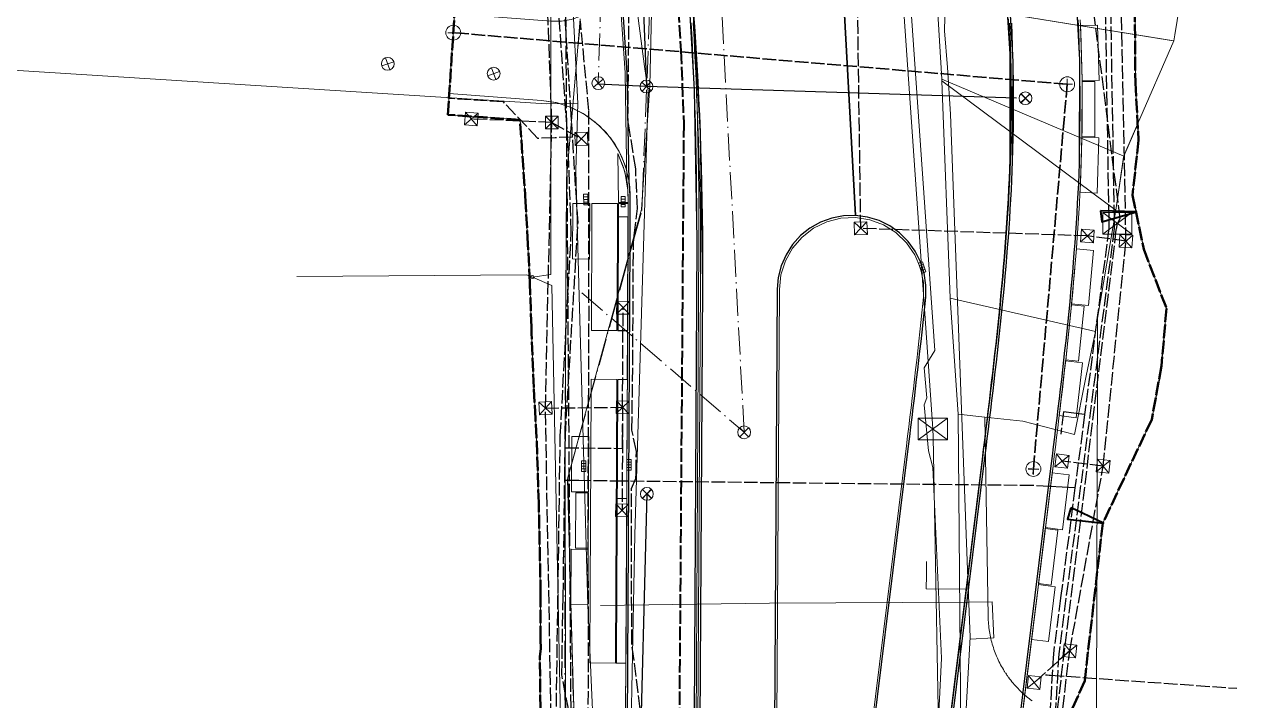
# Model space of a CAD drawing. Header units: metres. Extents: x 105014 to 106600, y 111320 to 118425.
# Drawn here: x 106062.2 to 106176.1, y 116375 to 116438.5 of the extents above; entities that cross this region are included whole.
import ezdxf

# ---------------------------------------------------------------- set-up
doc = ezdxf.new("R2010")
doc.units = ezdxf.units.M
doc.linetypes.add('DASHDOT', pattern=[3.556, 2.54, -0.508, 0, -0.508])
doc.linetypes.add('DASHED', pattern=[1.524, 1.27, -0.254])
for name, color, linetype, lineweight in [('00-BASE-LIMITE', 7, 'DASHED', 50), ('00-BASE-UE', 42, 'DASHED', 25), ('10-PAV-BOCACALLE', 9, 'CONTINUOUS', 13), ('10-PAV-CALZADA-BRT', 12, 'CONTINUOUS', 30), ('10-PAV-CALZADA-MIXTA', 8, 'CONTINUOUS', 30), ('10-PAV-CICLORUTA', 76, 'CONTINUOUS', 18), ('10-PAV-SARDINEL', 252, 'CONTINUOUS', 13), ('20-EP-ZONA-DURA', 253, 'CONTINUOUS', 13), ('20-EP-ZONA-VERDE', 84, 'CONTINUOUS', 13), ('30-RED-ENEL-NODOS', 11, 'CONTINUOUS', 13), ('30-RED-ENEL-PROY', 1, 'DASHED', 25), ('30-RED-ETB-CAMARA', 151, 'CONTINUOUS', 13), ('30-RED-ETB-EXIST', 145, 'CONTINUOUS', 13), ('30-RED-ETB-PROY', 5, 'DASHED', 25), ('30-RED-MOVISTAR-PROY', 4, 'DASHED', 25), ('30-RED-VANTI-EXIST', 52, 'CONTINUOUS', 13), ('30-RED-VANTI-PROY', 2, 'DASHED', 25), ('30-RED-VANTI-RETIRO', 8, 'DASHDOT', 13), ('35-RH-ACUE-MATRIZ-PJ', 150, 'DASHED', 40), ('35-RH-ACUE-MENOR-EXIST', 151, 'CONTINUOUS', 13), ('35-RH-ACUE-MENOR-PROY', 5, 'DASHED', 25), ('35-RH-PLUV-COLECTOR', 96, 'CONTINUOUS', 30), ('35-RH-PLUV-NODOS', 94, 'CONTINUOUS', 13), ('35-RH-PLUV-RETIRO', 8, 'DASHDOT', 13), ('35-RH-SUDS-ZONAS', 92, 'CONTINUOUS', 20), ('36-RH-SAN-COLECTOR-PROY', 6, 'DASHED', 35), ('36-RH-SAN-POZOS', 216, 'CONTINUOUS', 13), ('50-EST-MURO-CONTENCION', 34, 'CONTINUOUS', 40), ('60-PREDIAL-LOTE', 42, 'CONTINUOUS', 13)]:
    doc.layers.add(name, color=color, linetype=linetype, lineweight=lineweight)

# ---------------------------------------------------------------- blocks, each defined once
blk = doc.blocks.new('CAM_ETB_T_13')
for p, q in [((-1.375, -1.025), (1.375, 1.025)), ((-1.375, 1.025), (1.375, -1.025))]:
    blk.add_line(p, q)
blk.add_lwpolyline([(-1.375, -1.025), (1.375, -1.025), (1.375, 1.025), (-1.375, 1.025)], close=True)
blk = doc.blocks.new('POSTE')
blk.add_circle((0, 0), 0.15)
blk = doc.blocks.new('CAJA_ENEL')
for p, q in [((-0.6, -0.6), (0.6, 0.6)), ((-0.6, 0.6), (0.6, -0.6))]:
    blk.add_line(p, q)
blk.add_lwpolyline([(-0.6, -0.6), (0.6, -0.6), (0.6, 0.6), (-0.6, 0.6)], close=True)
blk = doc.blocks.new('POZO_SAN')
for p, q in [((-0.5, 0), (0.5, 0)), ((0, -0.5), (0, 0.5))]:
    blk.add_line(p, q)
blk.add_circle((0, 0), 0.7)
blk = doc.blocks.new('POZO_PLUV')
for p, q in [((-0.42, -0.42), (0.42, 0.42)), ((-0.42, 0.42), (0.42, -0.42))]:
    blk.add_line(p, q)
blk.add_circle((0, 0), 0.6)
blk = doc.blocks.new('SUMIDERO')
for p, q in [((-0.25, -0.2), (-0.25, 0.2)), ((0, -0.2), (0, 0.2)), ((0.25, -0.2), (0.25, 0.2))]:
    blk.add_line(p, q)
blk.add_lwpolyline([(-0.5, -0.2), (0.5, -0.2), (0.5, 0.2), (-0.5, 0.2)], close=True)

msp = doc.modelspace()

# ---------------------------------------------------------------- linework, layer by layer
at = {"layer": '00-BASE-LIMITE'}
for points in [[(106144.2827, 116550.7715), (106147.0465, 116537.4645), (106149.2789, 116527.7549), (106151.7395, 116518.0989), (106155.2975, 116506.1805), (106158.6587, 116491.4735), (106162.2009, 116486.5285), (106161.2857, 116480.7599), (106164.4575, 116470.7817), (106164.1187, 116465.0021), (106165.3839, 116454.5393), (106166.4745, 116449.1879), (106166.5967, 116433.0509), (106166.8883, 116427.6603), (106166.3313, 116422.4947), (106167.3783, 116417.3951), (106169.5145, 116411.8383), (106169.0477, 116406.4361), (106168.1315, 116401.3987), (106163.5367, 116391.6633), (106161.8331, 116376.8381), (106159.7023, 116372.0209)], [(106110.7131, 116374.2461), (106110.6583, 116379.1077), (106110.7453, 116379.8669), (106110.7291, 116380.7287), (106110.7361, 116385.0765), (106110.5713, 116393.0765), (106110.5613, 116393.5625), (106110.3601, 116399.6833), (106110.2539, 116401.4767), (106110.1025, 116404.3937), (106109.8755, 116409.5035), (106109.8705, 116410.0771), (106109.7305, 116414.2867), (106109.5403, 116417.8773), (106109.3305, 116421.8391), (106108.8011, 116429.5569), (106102.0271, 116430.0331), (106102.6897, 116440.1761)]]:
    msp.add_lwpolyline(points, dxfattribs=at)
at = {"layer": '00-BASE-UE'}
for points in [[(106144.2827, 116550.7715), (106147.0465, 116537.4645), (106149.2789, 116527.7549), (106151.7395, 116518.0989), (106155.2975, 116506.1805), (106158.6587, 116491.4735), (106162.2009, 116486.5285), (106161.2857, 116480.7599), (106164.4575, 116470.7817), (106164.1187, 116465.0021), (106165.3839, 116454.5393), (106166.4745, 116449.1879), (106166.5967, 116433.0509), (106166.8883, 116427.6603), (106166.3313, 116422.4947), (106167.3783, 116417.3951), (106169.5145, 116411.8383), (106169.0477, 116406.4361), (106168.1315, 116401.3987), (106163.5367, 116391.6633), (106161.8331, 116376.8381), (106159.7023, 116372.0209)], [(106110.7131, 116374.2461), (106110.6583, 116379.1077), (106110.7453, 116379.8669), (106110.7291, 116380.7287), (106110.7361, 116385.0765), (106110.5713, 116393.0765), (106110.5613, 116393.5625), (106110.3601, 116399.6833), (106110.2539, 116401.4767), (106110.1025, 116404.3937), (106109.8755, 116409.5035), (106109.8705, 116410.0771), (106109.7305, 116414.2867), (106109.5403, 116417.8773), (106109.3305, 116421.8391), (106108.8011, 116429.5569), (106102.0271, 116430.0331), (106102.6897, 116440.1761)]]:
    msp.add_lwpolyline(points, dxfattribs=at)
at = {"layer": '10-PAV-BOCACALLE'}
msp.add_lwpolyline([(106102.1575, 116432.0316), (106102.6465, 116439.5167), (106111.7311, 116438.8369), (106112.6816, 116438.8413), (106113.6195, 116438.9958), (106114.5212, 116439.2964), (106115.3642, 116439.7357), (106116.1271, 116440.3026), (106116.791, 116440.9829), (106117.3391, 116441.7594), (106117.7578, 116442.6128), (106118.0363, 116443.5216), (106118.1679, 116444.463), (106118.8633, 116433.9729), (106119.0484, 116423.7259), (106118.701, 116425.2018), (106118.1109, 116426.5984), (106117.2946, 116427.8762), (106116.2754, 116428.9988), (106115.0823, 116429.9343), (106113.749, 116430.6563), (106112.3134, 116431.1443), (106110.8163, 116431.3843), (106102.1575, 116432.0316)], close=True, dxfattribs=at)
at = {"layer": '10-PAV-CALZADA-BRT'}
for points in [[(106124.6791, 116202.7061), (106125.9611, 116414.0601), (106125.7379, 116428.3671), (106124.8951, 116442.6511), (106121.7563, 116481.5125), (106120.4416, 116495.4569), (106118.7537, 116509.3611), (106111.1025, 116566.0283)], [(106154.1889, 116445.6233), (106154.805, 116435.7488), (106154.7999, 116425.8551), (106154.7679, 116424.9375), (106154.7305, 116424.0155), (106154.6883, 116423.0943), (106154.6409, 116422.1741), (106154.5891, 116421.2549), (106154.5327, 116420.3365), (106154.4721, 116419.4189), (106154.4073, 116418.5025), (106154.3387, 116417.5869), (106154.2661, 116416.6723), (106154.1901, 116415.7587), (106154.1107, 116414.8459), (106154.0281, 116413.9343), (106153.9423, 116413.0235), (106153.8537, 116412.1137), (106153.7625, 116411.2047), (106153.6687, 116410.2967), (106153.5725, 116409.3895), (106153.4743, 116408.4833), (106153.3741, 116407.5781), (106153.2719, 116406.6737), (106153.1683, 116405.7701), (106153.0631, 116404.8673), (106152.9567, 116403.9653), (106152.8491, 116403.0643), (106152.7405, 116402.1623), (106152.6311, 116401.2629), (106152.5213, 116400.3645), (106152.4111, 116399.4667), (106152.3005, 116398.5695), (106152.1899, 116397.6731), (106147.8911, 116362.8457)], [(106139.2279, 116440.5793), (106140.3185, 116420.5713), (106139.1894, 116420.5397), (106138.0802, 116420.3267), (106137.0197, 116419.9379), (106136.0357, 116419.3833), (106135.1539, 116418.6774), (106134.3973, 116417.8388), (106133.7856, 116416.8892), (106133.3349, 116415.8535), (106133.0568, 116414.7588), (106132.9587, 116413.6335), (106131.6791, 116202.6635)], [(106140.9439, 116363.7031), (106145.2885, 116398.9019), (106145.3991, 116399.7981), (106145.5093, 116400.6939), (106145.6193, 116401.5891), (106145.7287, 116402.4837), (106145.8373, 116403.3777), (106145.9447, 116404.2691), (106146.0511, 116405.1615), (106146.1563, 116406.0535), (106146.2601, 116406.9451), (106146.3623, 116407.8361), (106146.4627, 116408.7267), (106146.5611, 116409.6167), (106146.6573, 116410.5063), (106146.7513, 116411.3955), (106146.8429, 116412.2843), (106146.9041, 116412.8947), (106146.9254, 116414.024), (106146.7646, 116415.142), (106146.4258, 116416.2195), (106145.9179, 116417.2284), (106145.2541, 116418.1423), (106144.4518, 116418.9374), (106143.5319, 116419.5928), (106142.5185, 116420.0916), (106141.4379, 116420.4206), (106140.3185, 116420.5713), (106139.2279, 116440.5793)]]:
    msp.add_lwpolyline(points, dxfattribs=at)
at = {"layer": '10-PAV-CALZADA-MIXTA'}
for points in [[(106110.8547, 116565.9949), (106118.5059, 116509.3277), (106120.1931, 116495.4302), (106121.5071, 116481.4925), (106123.2835, 116459.4995), (106124.3337, 116446.4982), (106125.1687, 116432.4103), (106125.4006, 116418.2995), (106125.3998, 116418.0883), (106123.5043, 116078.5835)], [(106117.2543, 116078.6185), (106119.1497, 116418.0944), (106119.1498, 116418.1084), (106119.1496, 116418.1233), (106119.1509, 116418.3303), (106119.1449, 116422.4803), (106119.0484, 116423.7259), (106118.8633, 116433.9729), (106118.1679, 116444.463), (106118.1601, 116445.2903), (106118.1039, 116445.9945), (106117.8946, 116448.5861), (106117.3557, 116455.2579), (106117.0385, 116459.1847), (106115.8579, 116473.8023), (106115.2775, 116480.9893), (106114.199, 116492.682), (106112.8547, 116504.3471), (106112.3121, 116508.4915), (106111.2017, 116516.7165), (106111.0874, 116517.3245), (106105.0203, 116562.8403)], [(106160.8226, 116444.9386), (106161.3565, 116435.2048), (106161.3119, 116425.4565), (106161.2773, 116424.5279), (106161.2375, 116423.5915), (106161.1927, 116422.6565), (106161.1431, 116421.7229), (106161.0889, 116420.7907), (106161.0303, 116419.8599), (106160.9675, 116418.9305), (106160.9007, 116418.0027), (106160.8301, 116417.0761), (106160.7557, 116416.1511), (106160.6779, 116415.2275), (106160.5967, 116414.3055), (106160.5125, 116413.3847), (106160.4255, 116412.4655), (106160.3355, 116411.5475), (106160.2429, 116410.6311), (106160.1479, 116409.7161), (106160.0507, 116408.8025), (106159.9515, 116407.8903), (106159.8503, 116406.9795), (106159.7473, 116406.0699), (106159.6429, 116405.1617), (106159.5371, 116404.2549), (106159.4301, 116403.3493), (106159.3221, 116402.4449), (106159.2129, 116401.5391), (106159.1033, 116400.6379), (106158.9933, 116399.7379), (106158.8829, 116398.8391), (106158.7723, 116397.9415), (106158.6617, 116397.0449), (106154.5059, 116363.3767)], [(106148.3031, 116364.1423), (106152.4587, 116397.8105), (106152.5693, 116398.7069), (106152.6797, 116399.6033), (106152.7899, 116400.4999), (106152.8995, 116401.3965), (106153.0085, 116402.2931), (106153.1167, 116403.1899), (106153.2239, 116404.0867), (106153.3299, 116404.9837), (106153.4345, 116405.8807), (106153.5377, 116406.7781), (106153.6391, 116407.6755), (106153.7389, 116408.5733), (106153.8365, 116409.4713), (106153.9321, 116410.3693), (106154.0253, 116411.2677), (106154.1161, 116412.1665), (106154.2043, 116413.0653), (106154.2895, 116413.9645), (106154.3719, 116414.8641), (106154.4509, 116415.7637), (106154.5267, 116416.6639), (106154.5991, 116417.5641), (106154.6679, 116418.4647), (106154.7327, 116419.3655), (106154.7935, 116420.2667), (106154.8503, 116421.1683), (106154.9027, 116422.0699), (106154.9507, 116422.9719), (106154.9939, 116423.8741), (106155.0323, 116424.7765), (106155.0657, 116425.6791), (106155.1083, 116435.0507), (106154.5951, 116444.4083)]]:
    msp.add_lwpolyline(points, dxfattribs=at)
at = {"layer": '10-PAV-CICLORUTA'}
for points in [[(106117.9509, 116418.3363), (106117.9289, 116413.8537), (106117.9087, 116409.7639), (106115.5087, 116409.7759), (106115.5195, 116411.9633), (106115.5511, 116418.3481), (106115.5501, 116421.6853), (106117.9501, 116421.6985), (106117.9509, 116418.3363)], [(106117.8859, 116405.1639), (106117.8819, 116404.3449), (106117.7575, 116379.1617), (106117.7541, 116378.5115), (106115.3543, 116378.5233), (106115.3575, 116379.1735), (106115.4819, 116404.3567), (106115.4859, 116405.1759), (106117.8859, 116405.1639)]]:
    msp.add_lwpolyline(points, close=True, dxfattribs=at)
at = {"layer": '10-PAV-SARDINEL'}
for points in [[(106117.0543, 116078.6197), (106118.9497, 116418.0957), (106118.9498, 116418.1071), (106118.9496, 116418.1206), (106118.9496, 116418.124), (106118.9509, 116418.3313), (106118.9548, 116419.7139), (106118.9528, 116421.0963), (106118.9449, 116422.4776), (106118.9396, 116422.7232), (106118.9274, 116422.969), (106118.9086, 116423.211), (106118.8828, 116423.4554), (106118.8502, 116423.6994), (106118.8484, 116423.7223), (106118.6634, 116433.9644), (106117.9683, 116444.4498)], [(106118.1679, 116444.463), (106118.8633, 116433.9729), (106119.0484, 116423.7259), (106119.0815, 116423.478), (106119.1078, 116423.2294), (106119.1271, 116422.9801), (106119.1395, 116422.7303), (106119.1449, 116422.4803), (106119.1528, 116421.097), (106119.1548, 116419.7136), (106119.1509, 116418.3303), (106119.1496, 116418.1233), (106119.1498, 116418.1084), (106119.1497, 116418.0944), (106117.2543, 116078.6185)], [(106125.1359, 116439.4803), (106125.2448, 116437.894), (106125.3461, 116436.3072), (106125.4397, 116434.72), (106125.5257, 116433.1324), (106125.6041, 116431.5443), (106125.6748, 116429.9559), (106125.7379, 116428.3671), (106125.7933, 116426.7781), (106125.841, 116425.1889), (106125.8812, 116423.5994), (106125.9136, 116422.0097), (106125.9384, 116420.4199), (106125.9556, 116418.83), (106125.9651, 116417.2401), (106125.9669, 116415.6501), (106125.9611, 116414.0601), (106124.6791, 116202.7061)], [(106147.8911, 116362.8457), (106152.1899, 116397.6731), (106152.3005, 116398.5695), (106152.4111, 116399.4667), (106152.5213, 116400.3645), (106152.6311, 116401.2629), (106152.7405, 116402.1623), (106152.8491, 116403.0643), (106152.9567, 116403.9653), (106153.0631, 116404.8673), (106153.1683, 116405.7701), (106153.2719, 116406.6737), (106153.3741, 116407.5781), (106153.4743, 116408.4833), (106153.5725, 116409.3895), (106153.6687, 116410.2967), (106153.7625, 116411.2047), (106153.8537, 116412.1137), (106153.9423, 116413.0235), (106154.0281, 116413.9343), (106154.1107, 116414.8459), (106154.1901, 116415.7587), (106154.2661, 116416.6723), (106154.3387, 116417.5869), (106154.4073, 116418.5025), (106154.4721, 116419.4189), (106154.5327, 116420.3365), (106154.5891, 116421.2549), (106154.6409, 116422.1741), (106154.6883, 116423.0943), (106154.7305, 116424.0155), (106154.7679, 116424.9375), (106154.7999, 116425.8551), (106154.8312, 116426.9541), (106154.8548, 116428.0534), (106154.8707, 116429.1527), (106154.8789, 116430.2522), (106154.8795, 116431.3517), (106154.8724, 116432.4511), (106154.8576, 116433.5505), (106154.8352, 116434.6498), (106154.805, 116435.7488), (106154.7672, 116436.8477), (106154.7218, 116437.9462), (106154.6686, 116439.0444)], [(106154.5059, 116363.3767), (106158.6617, 116397.0449), (106158.7723, 116397.9415), (106158.8829, 116398.8391), (106158.9933, 116399.7379), (106159.1033, 116400.6379), (106159.2129, 116401.5391), (106159.3221, 116402.4449), (106159.4301, 116403.3493), (106159.5371, 116404.2549), (106159.6429, 116405.1617), (106159.7473, 116406.0699), (106159.8503, 116406.9795), (106159.9515, 116407.8903), (106160.0507, 116408.8025), (106160.1479, 116409.7161), (106160.2429, 116410.6311), (106160.3355, 116411.5475), (106160.4255, 116412.4655), (106160.5125, 116413.3847), (106160.5967, 116414.3055), (106160.6779, 116415.2275), (106160.7557, 116416.1511), (106160.8301, 116417.0761), (106160.9007, 116418.0027), (106160.9675, 116418.9305), (106161.0303, 116419.8599), (106161.0889, 116420.7907), (106161.1431, 116421.7229), (106161.1927, 116422.6565), (106161.2375, 116423.5915), (106161.2773, 116424.5279), (106161.3119, 116425.4565), (106161.3466, 116426.5809), (106161.3735, 116427.7056), (106161.3928, 116428.8304), (106161.4044, 116429.9553), (106161.4082, 116431.0803), (106161.4044, 116432.2053), (106161.3928, 116433.3302), (106161.3736, 116434.455), (106161.3466, 116435.5797), (106161.312, 116436.7041), (106161.2696, 116437.8283), (106161.2195, 116438.9521)], [(106161.4193, 116438.9617), (106161.4695, 116437.8365), (106161.5119, 116436.711), (106161.5466, 116435.5851), (106161.5736, 116434.4591), (106161.5928, 116433.3329), (106161.6044, 116432.2067), (106161.6082, 116431.0803), (106161.6044, 116429.954), (106161.5928, 116428.8277), (106161.5735, 116427.7015), (106161.5465, 116426.5755), (106161.5118, 116425.4497), (106161.4772, 116424.52), (106161.4373, 116423.5825), (106161.3925, 116422.6464), (106161.3428, 116421.7118), (106161.2886, 116420.7786), (106161.2299, 116419.8469), (106161.167, 116418.9166), (106161.1002, 116417.9879), (106161.0295, 116417.0605), (106160.9551, 116416.1347), (106160.8772, 116415.2104), (106160.7959, 116414.2877), (106160.7117, 116413.3662), (106160.6246, 116412.4464), (106160.5345, 116411.5277), (106160.4419, 116410.6107), (106160.3468, 116409.6952), (106160.2496, 116408.7811), (106160.1503, 116407.8685), (106160.0491, 116406.9572), (106159.946, 116406.0473), (106159.8416, 116405.1387), (106159.7358, 116404.2316), (106159.6287, 116403.3257), (106159.5207, 116402.4211), (106159.4115, 116401.5151), (106159.3018, 116400.6137), (106159.1918, 116399.7136), (106159.0814, 116398.8147), (106158.9708, 116397.917), (106158.8602, 116397.0204), (106154.7044, 116363.3522)], [(106123.5043, 116078.5835), (106125.3998, 116418.0883), (106125.4006, 116418.2995), (106125.4046, 116419.8677), (106125.4012, 116421.4359), (106125.3904, 116423.004), (106125.372, 116424.5721), (106125.3463, 116426.1401), (106125.3131, 116427.7079), (106125.2724, 116429.2756), (106125.2243, 116430.8431), (106125.1687, 116432.4103), (106125.1057, 116433.9772), (106125.0352, 116435.5438), (106124.9573, 116437.11), (106124.872, 116438.6759)], [(106125.0717, 116438.6873), (106125.1571, 116437.1205), (106125.235, 116435.5533), (106125.3055, 116433.9857), (106125.3686, 116432.4178), (106125.4242, 116430.8497), (106125.4723, 116429.2813), (106125.513, 116427.7127), (106125.5463, 116426.1439), (106125.572, 116424.575), (106125.5904, 116423.0059), (106125.6012, 116421.4368), (106125.6046, 116419.8677), (106125.6006, 116418.2989), (106125.5998, 116418.0874), (106123.7043, 116078.5824)], [(106124.4791, 116202.7073), (106125.7611, 116414.0611), (106125.7669, 116415.6506), (106125.7651, 116417.2394), (106125.7556, 116418.8283), (106125.7384, 116420.4173), (106125.7136, 116422.0061), (106125.6813, 116423.5948), (106125.6411, 116425.1834), (106125.5934, 116426.7716), (106125.5381, 116428.3597), (106125.475, 116429.9475), (106125.4043, 116431.5349), (106125.3887, 116431.8517), (106125.3686, 116432.4178), (106125.3055, 116433.9857), (106125.235, 116435.5533), (106125.1571, 116437.1205), (106125.0717, 116438.6873)], [(106154.7769, 116438.6437), (106154.8249, 116437.5646), (106154.8656, 116436.4852), (106154.8989, 116435.4056), (106154.9248, 116434.3258), (106154.9433, 116433.2458), (106154.9544, 116432.1657), (106154.9581, 116431.0856), (106154.9544, 116430.0055), (106154.9434, 116428.9254), (106154.9249, 116427.8454), (106154.8991, 116426.7656), (106154.8658, 116425.6859), (106154.8325, 116424.7845), (106154.7941, 116423.8832), (106154.751, 116422.982), (106154.703, 116422.081), (106154.6507, 116421.1804), (106154.594, 116420.2798), (106154.5332, 116419.3795), (106154.4685, 116418.4795), (106154.3997, 116417.5797), (106154.3274, 116416.6803), (106154.2517, 116415.7809), (106154.1727, 116414.882), (106154.0904, 116413.9831), (106154.0053, 116413.0845), (106153.9171, 116412.1863), (106153.8264, 116411.2881), (106153.7332, 116410.3902), (106153.6377, 116409.4927), (106153.5401, 116408.5952), (106153.4404, 116407.6978), (106153.339, 116406.8008), (106153.2358, 116405.9037), (106153.1313, 116405.0071), (106153.0253, 116404.1103), (106152.9181, 116403.2138), (106152.81, 116402.3172), (106152.701, 116401.4207), (106152.5914, 116400.5243), (106152.4812, 116399.6277), (106152.3708, 116398.7314), (106152.2602, 116397.835), (106148.1046, 116364.1668)], [(106148.1046, 116364.1668), (106152.2602, 116397.835), (106152.3708, 116398.7314), (106152.4812, 116399.6277), (106152.5914, 116400.5243), (106152.701, 116401.4207), (106152.81, 116402.3172), (106152.9181, 116403.2138), (106153.0253, 116404.1103), (106153.1313, 116405.0071), (106153.2358, 116405.9037), (106153.339, 116406.8008), (106153.4404, 116407.6978), (106153.5401, 116408.5952), (106153.6377, 116409.4927), (106153.7332, 116410.3902), (106153.8264, 116411.2881), (106153.9171, 116412.1863), (106154.0053, 116413.0845), (106154.0904, 116413.9831), (106154.1727, 116414.882), (106154.2517, 116415.7809), (106154.3274, 116416.6803), (106154.3997, 116417.5797), (106154.4685, 116418.4795), (106154.5332, 116419.3795), (106154.594, 116420.2798), (106154.6507, 116421.1804), (106154.703, 116422.081), (106154.751, 116422.982), (106154.7941, 116423.8832), (106154.8325, 116424.7845), (106154.8658, 116425.6859), (106154.8991, 116426.7656), (106154.9249, 116427.8454), (106154.9434, 116428.9254), (106154.9544, 116430.0055), (106154.9581, 116431.0856), (106154.9544, 116432.1657), (106154.9433, 116433.2458), (106154.9248, 116434.3258), (106154.8989, 116435.4056), (106154.8656, 116436.4852), (106154.8249, 116437.5646), (106154.7769, 116438.6437)], [(106154.9766, 116438.6532), (106155.0247, 116437.5728), (106155.0655, 116436.4921), (106155.0988, 116435.4111), (106155.1247, 116434.3299), (106155.1433, 116433.2485), (106155.1544, 116432.1671), (106155.1581, 116431.0856), (106155.1544, 116430.0041), (106155.1434, 116428.9226), (106155.1249, 116427.8413), (106155.099, 116426.7601), (106155.0657, 116425.6791), (106155.0323, 116424.7765), (106154.9939, 116423.8741), (106154.9507, 116422.9719), (106154.9027, 116422.0699), (106154.8503, 116421.1683), (106154.7935, 116420.2667), (106154.7327, 116419.3655), (106154.6679, 116418.4647), (106154.5991, 116417.5641), (106154.5267, 116416.6639), (106154.4509, 116415.7637), (106154.3719, 116414.8641), (106154.2895, 116413.9645), (106154.2043, 116413.0653), (106154.1161, 116412.1665), (106154.0253, 116411.2677), (106153.9321, 116410.3693), (106153.8365, 116409.4713), (106153.7389, 116408.5733), (106153.6391, 116407.6755), (106153.5377, 116406.7781), (106153.4345, 116405.8807), (106153.3299, 116404.9837), (106153.2239, 116404.0867), (106153.1167, 116403.1899), (106153.0085, 116402.2931), (106152.8995, 116401.3965), (106152.7899, 116400.4999), (106152.6797, 116399.6033), (106152.5693, 116398.7069), (106152.4587, 116397.8105), (106148.3031, 116364.1423)]]:
    msp.add_lwpolyline(points, dxfattribs=at)
msp.add_lwpolyline([(106145.2885, 116398.9019), (106144.8205, 116395.1106), (106146.2082, 116406.4993), (106146.1563, 116406.0535), (106146.0511, 116405.1615), (106145.9447, 116404.2691), (106145.8373, 116403.3777), (106145.7287, 116402.4837), (106145.6193, 116401.5891), (106145.5093, 116400.6939), (106145.3991, 116399.7981), (106145.2885, 116398.9019)], close=True, dxfattribs=at)
at = {"layer": '20-EP-ZONA-DURA'}
for points in [[(106144.2827, 116550.7715), (106147.0465, 116537.4645), (106149.2789, 116527.7549), (106151.7395, 116518.0989), (106155.2975, 116506.1805), (106158.6587, 116491.4735), (106162.2009, 116486.5285), (106161.2857, 116480.7599), (106164.4575, 116470.7817), (106164.1187, 116465.0021), (106165.3839, 116454.5393), (106166.4745, 116449.1879), (106166.5967, 116433.0509), (106166.8883, 116427.6603), (106166.3313, 116422.4947), (106167.3783, 116417.3951), (106169.5145, 116411.8383), (106169.0477, 116406.4361), (106168.1315, 116401.3987), (106163.5367, 116391.6633), (106161.8331, 116376.8381), (106159.7023, 116372.0209)], [(106155.3419, 116368.5161), (106156.8487, 116380.7237), (106158.4365, 116380.5275), (106159.0731, 116385.6885), (106157.4857, 116385.8843), (106157.4979, 116385.9835), (106158.6889, 116385.8367), (106159.3259, 116390.9975), (106158.1349, 116391.1445), (106158.1471, 116391.2437), (106159.7351, 116391.0477), (106160.3717, 116396.2087), (106158.7841, 116396.4045), (106158.8602, 116397.0204), (106158.9708, 116397.917), (106159.0814, 116398.8147), (106159.1918, 116399.7136), (106159.3018, 116400.6137), (106159.4115, 116401.5151), (106159.4415, 116401.7631), (106161.0295, 116401.5685), (106161.6329, 116406.7333), (106160.0447, 116406.9189), (106160.0491, 116406.9572), (106160.0559, 116407.0183), (106161.2471, 116406.8743), (106161.7903, 116412.0459), (106160.5975, 116412.1711), (106160.6073, 116412.2707), (106162.1985, 116412.1035), (106162.6495, 116417.2839), (106161.0571, 116417.4225), (106161.1002, 116417.9879), (106161.167, 116418.9166), (106161.2299, 116419.8469), (106161.2886, 116420.7786), (106161.3428, 116421.7118), (106161.3925, 116422.6464), (106161.4001, 116422.7741), (106162.9955, 116422.6723), (106163.1751, 116427.8691), (106161.5779, 116427.9243), (106161.5797, 116428.0245), (106162.7789, 116427.9701), (106162.7935, 116433.1701), (106161.5949, 116433.1733), (106161.5935, 116433.2733), (106163.1937, 116433.2687), (106163.0419, 116438.4665), (106161.4443, 116438.4197), (106161.4193, 116438.9617)], [(106110.7131, 116374.2461), (106110.6583, 116379.1077), (106110.7453, 116379.8669), (106110.7291, 116380.7287), (106110.7361, 116385.0765), (106110.5713, 116393.0765), (106110.5613, 116393.5625), (106110.3601, 116399.6833), (106110.2539, 116401.4767), (106110.1025, 116404.3937), (106109.8755, 116409.5035), (106109.8705, 116410.0771), (106109.7305, 116414.2867), (106109.5403, 116417.8773), (106109.3305, 116421.8391), (106108.8011, 116429.5569), (106102.0271, 116430.0331), (106102.1577, 116432.0316), (106110.8163, 116431.3843), (106112.1834, 116431.1755), (106113.5025, 116430.7597), (106114.7422, 116430.1467), (106115.8734, 116429.351), (106116.8693, 116428.3914), (106117.7064, 116427.2905), (106118.365, 116426.0744), (106118.8294, 116424.7717), (106118.8294, 116424.7717), (106118.8484, 116423.7223), (106118.8494, 116423.6993), (106118.5289, 116425.0827), (106117.9901, 116426.3965), (106118.0495, 116421.7989), (106118.9495, 116421.8039), (106118.9501, 116421.7039), (106118.0501, 116421.6989), (106118.0509, 116418.3359), (106118.0287, 116413.8531), (106118.0085, 116409.7635), (106118.9032, 116409.7591), (106118.8775, 116405.1592), (106117.9859, 116405.1635), (106117.9819, 116404.3445), (106117.9817, 116404.3069), (106117.9297, 116393.9889), (106117.9302, 116393.8865), (106117.8351, 116378.5111), (106117.8543, 116378.5109), (106118.7287, 116378.5067), (106118.703, 116373.9066)], [(106123.7043, 116078.5824), (106125.5998, 116418.0874), (106125.6006, 116418.2989), (106125.6046, 116419.8677), (106125.6012, 116421.4368), (106125.5904, 116423.0059), (106125.572, 116424.575), (106125.5463, 116426.1439), (106125.513, 116427.7127), (106125.4723, 116429.2813), (106125.4242, 116430.8497), (106125.3887, 116431.8517), (106125.4043, 116431.5349), (106125.475, 116429.9475), (106125.5381, 116428.3597), (106125.5934, 116426.7716), (106125.6411, 116425.1834), (106125.6813, 116423.5948), (106125.7136, 116422.0061), (106125.7384, 116420.4173), (106125.7556, 116418.8283), (106125.7651, 116417.2394), (106125.7669, 116415.6506), (106125.7611, 116414.0611), (106124.4791, 116202.7073)]]:
    msp.add_lwpolyline(points, dxfattribs=at)
for points in [[(106115.3501, 116421.6841), (106113.7499, 116421.6845), (106113.7419, 116416.4845), (106115.3417, 116416.4821), (106115.3501, 116421.6841)], [(106115.5501, 116421.6853), (106115.5511, 116418.3481), (106115.5195, 116411.9633), (106115.5087, 116409.7759), (106117.9087, 116409.7639), (106117.9289, 116413.8537), (106117.9509, 116418.3363), (106117.9501, 116421.6985), (106115.5501, 116421.6853)], [(106115.4819, 116404.3567), (106115.3575, 116379.1735), (106115.3543, 116378.5233), (106117.7541, 116378.5115), (106117.7575, 116379.1617), (106117.8819, 116404.3449), (106117.8859, 116405.1639), (106115.4859, 116405.1759), (106115.4819, 116404.3567)], [(106115.2595, 116399.8011), (106113.6595, 116399.8091), (106113.6343, 116394.6091), (106115.2339, 116394.6013), (106115.2595, 116399.8011)], [(106115.2333, 116394.5013), (106114.0335, 116394.5057), (106114.0077, 116389.3057), (106115.2077, 116389.2999), (106115.2333, 116394.5013)], [(106115.2073, 116389.1999), (106113.6073, 116389.2077), (106113.5821, 116384.0079), (106115.1815, 116384.0001), (106115.2073, 116389.1999)]]:
    msp.add_lwpolyline(points, close=True, dxfattribs=at)
at = {"layer": '20-EP-ZONA-VERDE'}
for points in [[(106163.1937, 116433.2687), (106161.5935, 116433.2733), (106161.4443, 116438.4197), (106163.0419, 116438.4665), (106163.1937, 116433.2687)], [(106162.7935, 116433.1701), (106162.7789, 116427.9701), (106161.5797, 116428.0245), (106161.5949, 116433.1733), (106162.7935, 116433.1701)], [(106163.1751, 116427.8691), (106162.9955, 116422.6723), (106161.4001, 116422.7741), (106161.5779, 116427.9243), (106163.1751, 116427.8691)], [(106118.9287, 116422.9463), (106118.9495, 116421.8039), (106118.0495, 116421.7989), (106117.9901, 116426.3965), (106118.6364, 116424.7198), (106118.9287, 116422.9463)], [(106115.3501, 116421.6841), (106115.3417, 116416.4821), (106113.7419, 116416.4845), (106113.7499, 116421.6845), (106115.3501, 116421.6841)], [(106118.9453, 116417.4307), (106118.9081, 116409.7591), (106118.0085, 116409.7635), (106118.0287, 116413.8531), (106118.0509, 116418.3359), (106118.0501, 116421.6989), (106118.9501, 116421.7039), (106118.9453, 116417.4307)], [(106162.6495, 116417.2839), (106162.1985, 116412.1035), (106160.6073, 116412.2707), (106161.0571, 116417.4225), (106162.6495, 116417.2839)], [(106161.7903, 116412.0459), (106161.2471, 116406.8743), (106160.0559, 116407.0183), (106160.5975, 116412.1711), (106161.7903, 116412.0459)], [(106161.6329, 116406.7333), (106161.0295, 116401.5685), (106159.4415, 116401.7631), (106160.0447, 116406.9189), (106161.6329, 116406.7333)], [(106118.8857, 116405.1591), (106118.8769, 116403.3401), (106118.7623, 116380.1567), (106118.7541, 116378.5065), (106117.8543, 116378.5109), (106117.8575, 116379.1611), (106117.9819, 116404.3445), (106117.9859, 116405.1635), (106118.8857, 116405.1591)], [(106115.2595, 116399.8011), (106115.2339, 116394.6013), (106113.6343, 116394.6091), (106113.6595, 116399.8091), (106115.2595, 116399.8011)], [(106160.3717, 116396.2087), (106159.7351, 116391.0477), (106158.1471, 116391.2437), (106158.7841, 116396.4045), (106160.3717, 116396.2087)], [(106115.2333, 116394.5013), (106115.2077, 116389.2999), (106114.0077, 116389.3057), (106114.0335, 116394.5057), (106115.2333, 116394.5013)], [(106159.3259, 116390.9975), (106158.6889, 116385.8367), (106157.4979, 116385.9835), (106158.1349, 116391.1445), (106159.3259, 116390.9975)], [(106115.2073, 116389.1999), (106115.1815, 116384.0001), (106113.5821, 116384.0079), (106113.6073, 116389.2077), (106115.2073, 116389.1999)], [(106159.0731, 116385.6885), (106158.4365, 116380.5275), (106156.8487, 116380.7237), (106157.4857, 116385.8843), (106159.0731, 116385.6885)]]:
    msp.add_lwpolyline(points, close=True, dxfattribs=at)
msp.add_lwpolyline([(106132.7603, 116347.9443), (106133.1587, 116413.6321), (106133.3054, 116415.0014), (106133.7229, 116416.3064), (106134.394, 116417.501), (106135.2916, 116418.5363), (106136.3789, 116419.3701), (106137.6115, 116419.9685), (106138.9393, 116420.3069), (106140.3079, 116420.3717), (106140.3079, 116420.3717), (106141.6624, 116420.1614), (106142.947, 116419.6833), (106144.1094, 116418.957), (106145.1023, 116418.0121), (106145.8852, 116416.887), (106146.4262, 116415.6276), (106146.7033, 116414.2852), (106146.7051, 116412.9147), (106146.6439, 116412.3045), (106146.5525, 116411.4163), (106146.4585, 116410.5277), (106146.3623, 116409.6385), (106146.2639, 116408.7489), (106146.1635, 116407.8587), (106146.0615, 116406.9681), (106145.9577, 116406.0769), (106145.8525, 116405.1851), (106145.7461, 116404.2929), (106145.6387, 116403.4017), (106145.5301, 116402.5079), (106145.4209, 116401.6135), (106145.3109, 116400.7183), (106145.2005, 116399.8227), (106145.0899, 116398.9263), (106140.7453, 116363.7275)], dxfattribs=at)
at = {"layer": '30-RED-ENEL-PROY'}
for points in [[(106111.7935, 116429.3085), (106111.3261, 116442.0853)], [(106140.8053, 116419.3577), (106140.4901, 116441.6607)], [(106165.7109, 116418.1647), (106165.2909, 116440.0747)], [(106111.7935, 116429.3085), (106104.2313, 116429.6467)], [(106111.1879, 116402.4739), (106111.7935, 116429.3085)], [(106111.7935, 116429.3085), (106114.5577, 116427.7761)], [(106162.0945, 116418.6509), (106140.8053, 116419.3577)], [(106165.7109, 116418.1647), (106162.0945, 116418.6509)], [(106163.5703, 116397.0175), (106165.7109, 116418.1647)], [(106118.4333, 116402.5463), (106118.4825, 116411.9043)], [(106111.1879, 116402.4739), (106118.4333, 116402.5463)], [(106118.4333, 116402.5463), (106118.3869, 116392.8693)], [(106111.8929, 116364.2877), (106111.1879, 116402.4739)], [(106163.5703, 116397.0175), (106159.7065, 116397.4939)], [(106160.4297, 116379.6531), (106163.5703, 116397.0175)], [(106156.6621, 116348.5067), (106160.4297, 116379.6531)], [(106160.4297, 116379.6531), (106157.0815, 116376.6819)]]:
    msp.add_lwpolyline(points, dxfattribs=at)
at = {"layer": '30-RED-ETB-EXIST'}
for points in [[(106147.572, 116400.501), (106147.549, 116400.98), (106141.03, 116494.639), (106140.949, 116495.204)], [(106109.965, 116414.786), (106111.708, 116415.035), (106111.705, 116439.348), (106109.389, 116439.348)], [(106087.852, 116414.839), (106109.406, 116414.984), (106109.965, 116414.786)], [(106112.693, 116368.599), (106111.778, 116414.005), (106109.965, 116414.786)], [(106148.277, 116363.45), (106148.27, 116364.049), (106147.607, 116399.779), (106147.572, 116400.501)]]:
    msp.add_lwpolyline(points, dxfattribs=at)
at = {"layer": '30-RED-ETB-PROY'}
for points in [[(106164.9, 116419.83), (106165.162, 116420.291), (106155.235, 116498.237), (106154.839, 116498.585)], [(106157.976, 116363.03), (106157.97, 116363.53), (106164.81, 116419.282), (106164.9, 116419.83)]]:
    msp.add_lwpolyline(points, dxfattribs=at)
at = {"layer": '30-RED-MOVISTAR-PROY'}
msp.add_lwpolyline([(106113.6273, 116369.708), (106113.0891, 116442.7027)], dxfattribs=at)
at = {"layer": '30-RED-VANTI-EXIST'}
for points in [[(106121.3059, 116448.1144), (106121.2499, 116443.7973), (106120.9787, 116432.7999), (106120.2952, 116422.5247)], [(106114.4571, 116439.0578), (106114.1699, 116435.6461)], [(106114.1699, 116435.6461), (106113.1729, 116424.0417)], [(106113.1729, 116424.0417), (106113.0567, 116399.0061), (106113.0739, 116376.6737), (106113.1259, 116368.8371)], [(106120.2952, 116422.5247), (106120.2023, 116421.1281), (106119.5351, 116418.6967)], [(106119.5351, 116418.6967), (106115.2453, 116403.0626)], [(106115.2453, 116403.0626), (106113.2511, 116395.7947), (106113.5193, 116386.4325)], [(106113.5193, 116386.4325), (106114.2103, 116362.3105), (106114.2655, 116352.6569), (106114.3761, 116331.8639), (106113.2456, 116241.4598)]]:
    msp.add_lwpolyline(points, dxfattribs=at)
at = {"layer": '30-RED-VANTI-PROY'}
for points in [[(106119.5351, 116418.6967), (106119.8195, 116421.2199), (106119.6651, 116424.9651), (106118.9425, 116429.4953), (106119.0325, 116440.0129), (106118.8135, 116445.7477), (106118.1171, 116449.7241), (106117.8171, 116453.2853)], [(106115.2453, 116403.0626), (106115.2807, 116410.8255), (106115.2703, 116430.4405), (106114.4792, 116438.8238)], [(106119.4968, 116418.3566), (106119.5351, 116418.6967)], [(106119.6994, 116396.3349), (106119.7279, 116398.3937), (106119.3119, 116400.4125), (106119.3929, 116406.6799), (106119.4543, 116417.9795), (106119.4968, 116418.3566)], [(106115.1949, 116357.8421), (106115.2261, 116382.5443), (106115.2009, 116393.3187), (106115.245, 116402.9889)], [(106115.245, 116402.9889), (106115.2453, 116403.0626)], [(106119.2705, 116390.1385), (106119.2573, 116394.9073), (106119.6927, 116395.8519), (106119.6994, 116396.3349)], [(106119.0826, 116357.4261), (106119.1219, 116362.5475), (106119.1583, 116368.1419), (106120.0005, 116371.8433), (106120.0919, 116374.2159), (106119.2973, 116380.4055), (106119.2705, 116390.1385)], [(106158.1449, 116377.4081), (106158.302, 116377.397)], [(106158.302, 116377.397), (106158.4848, 116377.3836)], [(106158.4848, 116377.3836), (106158.6293, 116377.374)], [(106158.6293, 116377.374), (106176.1153, 116376.1453)]]:
    msp.add_lwpolyline(points, dxfattribs=at)
at = {"layer": '30-RED-VANTI-RETIRO'}
for points in [[(106120.2952, 116422.5247), (106121.3059, 116448.1144)], [(106114.4792, 116438.8238), (106114.1699, 116435.6461)], [(106114.1699, 116435.6461), (106113.1729, 116424.0417)], [(106113.1729, 116424.0417), (106113.0191, 116398.8827), (106113.0157, 116376.2793), (106113.1259, 116368.8371)], [(106119.4968, 116418.3566), (106120.2361, 116421.0287), (106120.2952, 116422.5247)], [(106115.245, 116402.9889), (106119.4968, 116418.3566)], [(106113.5193, 116386.4325), (106113.2953, 116395.9419), (106115.245, 116402.9889)], [(106113.2456, 116241.4598), (106114.2087, 116357.1679), (106113.5193, 116386.4325)]]:
    msp.add_lwpolyline(points, dxfattribs=at)
at = {"layer": '35-RH-ACUE-MATRIZ-PJ'}
msp.add_lwpolyline([(106122.3908, 116455.5355), (106123.3826, 116444.5424), (106123.9095, 116436.0495), (106124.1746, 116429.1834), (106123.451, 116331.1863)], dxfattribs=at)
at = {"layer": '35-RH-ACUE-MENOR-EXIST'}
for points in [[(106089.7382, 116651.211), (106092.11, 116632.24), (106096.23, 116604.65), (106104.97, 116546.02), (106104.3342, 116540.9126), (106112.4584, 116486.7586), (106113.3584, 116448.3627), (106114.2164, 116431.0908)], [(106135.4479, 116546.7415), (106136.1798, 116538.8442), (106135.4332, 116538.3098), (106135.6254, 116535.7607), (106136.2425, 116535.2901), (106140.2086, 116498.4933), (106139.8079, 116495.9559), (106143.084, 116472.6488), (106145.7487, 116444.0608), (106145.3896, 116442.0168), (106147.7517, 116407.882), (106146.762, 116406.2447), (106147.0121, 116403.4474), (106146.7709, 116402.7836), (106147.1782, 116398.4643), (106147.5827, 116396.8756), (106148.3972, 116378.9612), (106147.8502, 116368.1203)], [(106113.8438, 116485.2851), (106120.4771, 116434.5655)], [(106148.74, 116440.46), (106148.66, 116437.91)], [(106148.66, 116437.91), (106148.96, 116434.47)], [(106120.4771, 116434.5655), (106120.84, 116432.24)], [(106148.96, 116434.47), (106149.24, 116430.1)], [(106061.1527, 116434.2324), (106111.275, 116431.0757)], [(106120.84, 116432.24), (106119.59, 116390.56)], [(106111.275, 116431.0757), (106114.2173, 116431.0908)], [(106115.724, 116371.3017), (106115.1733, 116383.9507), (106114.3082, 116415.2391), (106114.0455, 116424.7855), (106114.2164, 116431.0908)], [(106149.24, 116430.1), (106150.84, 116387.26)], [(106119.59, 116390.56), (106119, 116359.98)], [(106150.9089, 116385.4457), (106146.9344, 116385.4752), (106146.9747, 116386.7671), (106146.9629, 116388.0658)], [(106150.84, 116387.26), (106151.08, 116380.94)], [(106116.3732, 116383.9368), (106132.2165, 116384.1467), (106150.9322, 116384.229)], [(106151.0705, 116380.7695), (106153.3077, 116380.8779), (106153.1319, 116384.2631), (106150.9317, 116384.229)], [(106151.08, 116380.94), (106150.3, 116366.91), (106150.5, 116332.35)]]:
    msp.add_lwpolyline(points, dxfattribs=at)
at = {"layer": '35-RH-ACUE-MENOR-PROY'}
for points in [[(106092.5369, 116749.5342), (106106.6865, 116712.134), (106114.7935, 116693.0074), (106116.2582, 116689.5516), (106116.7037, 116688.5006), (106118.4226, 116684.4453), (106121.4797, 116676.052), (106126.7201, 116657.2635), (106144.2182, 116538.6408), (106162.8556, 116458.0726), (106164.1877, 116444.4331), (106164.6066, 116419.3698), (106159.3943, 116379.3815), (106158.6398, 116366.1263), (106155.8807, 116353.2019), (106154.8181, 116333.9881), (106153.3905, 116322.8192), (106153.5996, 116299.9736), (106152.9199, 116273.6022), (106151.926, 116262.0244), (106152.1529, 116246.4247), (106152.781, 116230.9932), (106151.1675, 116230.9753)], [(106109.2246, 116704.8686), (106114.9013, 116691.4833), (106117.9448, 116684.3069), (106119.9282, 116678.8544), (106121.0032, 116675.8992), (106124.424, 116663.6088), (106126.2301, 116657.1546), (106136.9953, 116584.1868), (106143.2007, 116542.1233), (106143.731, 116538.5281), (106162.3611, 116457.9916), (106163.6881, 116444.4046), (106164.106, 116419.3981), (106161.8201, 116401.8609), (106160.9231, 116394.9793), (106159.5728, 116384.6192), (106158.8906, 116379.3853), (106158.1412, 116366.1855)], [(106112.1054, 116366.8192), (106112.5825, 116399.8579), (106113.6199, 116418.9908), (106113.3232, 116427.1781), (106113.1092, 116430.2492), (106112.4678, 116439.2978), (106111.9885, 116446.088), (106109.5046, 116478.1372), (106109.2571, 116481.622), (106107.1916, 116497.7289), (106105.761, 116508.4974), (106105.0386, 116514.0167), (106105.675, 116516.5189), (106105.1375, 116520.2341), (106104.9871, 116521.2738), (106103.1792, 116533.7184), (106100.5756, 116551.6607), (106097.8953, 116565.8754), (106092.9346, 116589.2564), (106094.5152, 116594.1821), (106092.9774, 116604.6088), (106088.5974, 116631.811), (106086.4484, 116637.9093), (106084.1724, 116644.3432)], [(106113.6632, 116372.5456), (106112.7278, 116377.4031), (106112.8531, 116384.7984), (106113.0005, 116395.6805), (106113.042, 116398.7435), (106113.0586, 116399.9705), (106114.2471, 116419.8759), (106114.1221, 116421.8509), (106113.7381, 116427.9341), (106113.6001, 116430.1251), (106113.0316, 116439.1883)], [(106113.7381, 116427.9341), (106112.0907, 116427.8714), (106110.4727, 116427.8086), (106107.2477, 116431.2379), (106102.1267, 116431.5601)], [(106161.8183, 116401.8637), (106160.8252, 116401.9988), (106159.8321, 116402.1339), (106159.5989, 116400.0112)], [(106113.042, 116398.7435), (106114.579, 116398.7267), (106118.4231, 116398.6845), (106118.4415, 116400.943)], [(106160.9231, 116394.9793), (106159.7123, 116395.0448), (106158.5699, 116395.1066), (106157.023, 116395.1902), (106118.5001, 116395.6014), (106114.3125, 116395.6613), (106113.0005, 116395.6805)]]:
    msp.add_lwpolyline(points, dxfattribs=at)
at = {"layer": '35-RH-PLUV-COLECTOR'}
for points in [[(106119.7314, 116456.0904), (106120.6776, 116432.6893)], [(106119.7314, 116456.0904), (106120.6776, 116432.6893)], [(106120.6776, 116432.6893), (106116.11, 116432.91)], [(106120.6776, 116432.6893), (106116.11, 116432.91)], [(106155.4204, 116431.603), (106120.6776, 116432.6893)], [(106155.4204, 116431.603), (106120.6776, 116432.6893)], [(106120.7164, 116394.4125), (106119.997, 116366.6153)], [(106120.7164, 116394.4125), (106119.997, 116366.6153)]]:
    msp.add_lwpolyline(points, dxfattribs=at)
at = {"layer": '35-RH-PLUV-RETIRO'}
for points in [[(106129.8513, 116400.1977), (106125.0389, 116490.546), (106121.289, 116525.209), (106103.4199, 116606.5801), (106097.5662, 116641.9692), (106089.6109, 116667.1319), (106062.5609, 116684.0563)], [(106115.1477, 116488.9166), (106116.8436, 116455.9329), (106116.1551, 116433.0054)], [(106114.6066, 116413.297), (106129.8513, 116400.1977)]]:
    msp.add_lwpolyline(points, dxfattribs=at)
at = {"layer": '35-RH-SUDS-ZONAS'}
for points in [[(106118.8991, 116409.7251), (106117.9998, 116409.7295), (106118.0352, 116420.441), (106118.9352, 116420.4459), (106118.8991, 116409.7251)], [(106118.7536, 116378.5064), (106117.8542, 116378.5109), (106117.9306, 116393.9857), (106118.8306, 116393.9813), (106118.7536, 116378.5064)]]:
    msp.add_lwpolyline(points, close=True, dxfattribs=at)
at = {"layer": '36-RH-SAN-COLECTOR-PROY'}
for points in [[(106160.19, 116432.9), (106102.5311, 116437.7489)], [(106157.0161, 116396.7476), (106160.19, 116432.9)]]:
    msp.add_lwpolyline(points, dxfattribs=at)
at = {"layer": '50-EST-MURO-CONTENCION'}
for points in [[(106163.3115, 116421.0008), (106163.4306, 116419.9904), (106166.7156, 116420.9096), (106163.3115, 116421.0008)], [(106160.5188, 116393.1097), (106160.2048, 116392.0387), (106163.5983, 116391.6563), (106160.967, 116392.8983), (106160.5188, 116393.1097)]]:
    msp.add_lwpolyline(points, close=True, dxfattribs=at)
at = {"layer": '60-PREDIAL-LOTE'}
for points in [[(106170.2932, 116437.5522), (106170.1981, 116436.9732), (106147.9902, 116440.5867), (106147.9233, 116441.7049), (106147.3729, 116450.8882), (106162.7732, 116448.5083), (106166.484, 116447.9348), (106171.0913, 116447.2228), (106171.1496, 116442.7663), (106170.2932, 116437.5522)], [(106165.7021, 116426.6207), (106165.4972, 116426.149), (106148.4216, 116433.3945), (106147.9902, 116440.5867), (106169.7555, 116437.0452), (106170.1981, 116436.9732), (106166.805, 116429.1602), (106166.7119, 116428.9458), (106165.7021, 116426.6207)], [(106165.484, 116426.0598), (106164.7448, 116421.0811), (106163.8167, 116421.7717), (106148.4321, 116433.2193), (106148.4216, 116433.3945), (106165.4972, 116426.149), (106165.484, 116426.0598)], [(106163.0441, 116410.9249), (106162.8356, 116409.6799), (106161.9081, 116409.8914), (106149.2072, 116412.7878), (106148.4321, 116433.2193), (106163.8167, 116421.7717), (106164.7448, 116421.0811), (106163.0441, 116410.9249)], [(106162.9785, 116386.8056), (106163.0296, 116405.5949), (106163.0441, 116410.9249), (106164.7448, 116421.0811), (106165.4972, 116426.149), (106166.8156, 116429.1847), (106166.8979, 116427.6634), (106166.3409, 116422.4978), (106167.3881, 116417.3982), (106169.5145, 116411.8383), (106168.9456, 116405.5985), (106168.1314, 116401.3985), (106163.5366, 116391.6633), (106162.9785, 116386.8056)], [(106161.984, 116405.5013), (106160.8638, 116400.0047), (106156.0254, 116401.2299), (106152.4446, 116401.6339), (106149.9402, 116401.9158), (106149.2072, 116412.7878), (106161.9081, 116409.8914), (106162.8356, 116409.6799), (106161.984, 116405.5013)]]:
    msp.add_lwpolyline(points, close=True, dxfattribs=at)
for points in [[(106156.889, 116374.9641), (106156.7488, 116375.0692), (106156.6103, 116375.1756), (106156.4742, 116375.2837), (106156.3391, 116375.3952), (106156.2064, 116375.5085), (106156.1777, 116375.5333), (106156.1416, 116375.5659), (106156.0761, 116375.6256), (106155.9742, 116375.7172), (106155.9455, 116375.743), (106155.8196, 116375.8618), (106155.6949, 116375.9855), (106155.5737, 116376.1092), (106155.4526, 116376.236), (106155.3357, 116376.3644), (106155.22, 116376.4952), (106155.1072, 116376.6274), (106154.9958, 116376.7626), (106154.8871, 116376.8992), (106154.7809, 116377.0377), (106154.6771, 116377.178), (106154.6606, 116377.2007), (106154.6289, 116377.2457), (106154.5762, 116377.3212), (106154.5327, 116377.383), (106154.4759, 116377.4634), (106154.417, 116377.5546), (106154.3809, 116377.6104), (106154.3445, 116377.6662), (106154.3116, 116377.7171), (106154.2869, 116377.7568), (106154.1955, 116377.9055), (106154.1939, 116377.9083), (106154.1075, 116378.0563), (106154.0215, 116378.2065), (106153.937, 116378.3613), (106153.8576, 116378.5167), (106153.7796, 116378.6731), (106153.7045, 116378.8299), (106153.6317, 116378.9875), (106153.5617, 116379.1496), (106153.4958, 116379.31), (106153.4318, 116379.4724), (106153.3707, 116379.6359), (106153.3117, 116379.7996), (106153.2571, 116379.9658), (106153.2047, 116380.1324), (106153.1549, 116380.2993), (106153.1082, 116380.4694), (106153.0649, 116380.6369), (106153.023, 116380.8066), (106152.9864, 116380.977), (106152.9536, 116381.1387), (106152.9528, 116381.1425), (106152.9516, 116381.1492), (106152.9201, 116381.321), (106152.8911, 116381.4918), (106152.871, 116381.6264), (106152.8681, 116381.6461), (106152.8655, 116381.6652), (106152.8424, 116381.8377), (106152.8228, 116382.0109), (106152.8061, 116382.1846), (106152.7925, 116382.3586), (106152.7808, 116382.533), (106152.7743, 116382.7072), (106152.7697, 116382.8816), (106152.4446, 116401.6339), (106156.0152, 116401.2325), (106156.0254, 116401.2299), (106160.8638, 116400.0047), (106161.984, 116405.5013), (106162.8356, 116409.6799), (106163.0441, 116410.9249), (106163.0296, 116405.5949), (106163.0296, 116405.5949), (106162.9785, 116386.8056), (106162.9411, 116373.0558)], [(106150.358, 116353.3847), (106149.9403, 116401.9084), (106149.9402, 116401.9158), (106152.4446, 116401.6339), (106152.7697, 116382.8816), (106152.7743, 116382.7072), (106152.7808, 116382.533), (106152.7925, 116382.3586), (106152.8061, 116382.1846), (106152.8228, 116382.0109), (106152.8424, 116381.8377), (106152.8655, 116381.6652), (106152.8681, 116381.6461), (106152.871, 116381.6264), (106152.8911, 116381.4918), (106152.9201, 116381.321), (106152.9516, 116381.1492), (106152.9528, 116381.1425), (106152.9536, 116381.1387), (106152.9864, 116380.977), (106153.023, 116380.8066), (106153.0649, 116380.6369), (106153.1082, 116380.4694), (106153.1549, 116380.2993), (106153.2047, 116380.1324), (106153.2571, 116379.9658), (106153.3117, 116379.7996), (106153.3707, 116379.6359), (106153.4318, 116379.4724), (106153.4958, 116379.31), (106153.5617, 116379.1496), (106153.6317, 116378.9875), (106153.7045, 116378.8299), (106153.7796, 116378.6731), (106153.8576, 116378.5167), (106153.937, 116378.3613), (106154.0215, 116378.2065), (106154.1075, 116378.0563), (106154.1939, 116377.9083), (106154.1955, 116377.9055), (106154.2869, 116377.7568), (106154.3116, 116377.7171), (106154.3445, 116377.6662), (106154.3809, 116377.6104), (106154.417, 116377.5546), (106154.4759, 116377.4634), (106154.5327, 116377.383), (106154.5762, 116377.3212), (106154.6289, 116377.2457), (106154.6606, 116377.2007), (106154.6771, 116377.178), (106154.7809, 116377.0377), (106154.8871, 116376.8992), (106154.9958, 116376.7626), (106155.1072, 116376.6274), (106155.22, 116376.4952), (106155.3357, 116376.3644), (106155.4526, 116376.236), (106155.5737, 116376.1092), (106155.6949, 116375.9855), (106155.8196, 116375.8618), (106155.9455, 116375.743), (106155.9742, 116375.7172), (106156.0761, 116375.6256), (106156.1416, 116375.5659), (106156.1777, 116375.5333), (106156.2064, 116375.5085), (106156.3391, 116375.3952), (106156.4742, 116375.2837), (106156.6103, 116375.1756), (106156.7488, 116375.0692), (106156.889, 116374.9641)]]:
    msp.add_lwpolyline(points, dxfattribs=at)

# ---------------------------------------------------------------- block references
at = {"layer": '30-RED-ENEL-NODOS'}
for p, rotation in [((106104.2312, 116429.6467), 355.8), ((106111.7935, 116429.3085), 89.7), ((106114.5576, 116427.7761), 91.7), ((106140.8053, 116419.3577), 91.7), ((106162.0945, 116418.6509), 85.7), ((106165.711, 116418.1646), 86.6), ((106118.4824, 116411.9043), 89.2), ((106111.1879, 116402.4737), 93), ((106118.4333, 116402.5463), 88.7), ((106159.7064, 116397.4939), 83.3), ((106163.5702, 116397.0174), 84.5), ((106118.3868, 116392.8693), 88.7), ((106160.4297, 116379.6532), 83.9), ((106157.0815, 116376.6818), 83.7)]:
    msp.add_blockref('CAJA_ENEL', p, dxfattribs=dict(at, rotation=rotation))
at = {"layer": '30-RED-ETB-CAMARA'}
for name, p in [('CAM_ETB_T_13', (106164.9, 116419.83)), ('POSTE', (106109.965, 116414.786)), ('CAM_ETB_T_13', (106147.578, 116400.502))]:
    msp.add_blockref(name, p, dxfattribs=at)
at = {"layer": '35-RH-PLUV-NODOS'}
for name, p, rotation in [('POZO_PLUV', (106096.383, 116434.822), 245), ('POZO_PLUV', (106106.325, 116433.9), 245), ('POZO_PLUV', (106116.1551, 116433.0054), 265), ('POZO_PLUV', (106120.6776, 116432.6893), 271), ('POZO_PLUV', (106120.6776, 116432.6893), 271), ('POZO_PLUV', (106156.2703, 116431.5869), 88.9), ('POZO_PLUV', (106156.2703, 116431.5869), 88.9), ('POZO_PLUV', (106156.2703, 116431.5869), 271), ('POZO_PLUV', (106156.2703, 116431.5869), 271), ('SUMIDERO', (106114.9777, 116422.0773), 270.5), ('SUMIDERO', (106118.4915, 116421.8687), 270), ('SUMIDERO', (106118.4915, 116421.8687), 270), ('SUMIDERO', (106118.4915, 116421.8687), 270), ('SUMIDERO', (106146.5637, 116415.6813), 108.7), ('SUMIDERO', (106146.5637, 116415.6813), 108.7), ('SUMIDERO', (106146.5637, 116415.6813), 108.7), ('SUMIDERO', (106114.7837, 116397.0166), 269.8), ('SUMIDERO', (106114.7837, 116397.0166), 269.8), ('SUMIDERO', (106114.7837, 116397.0166), 269.8), ('SUMIDERO', (106119.0445, 116397.1273), 89.8), ('SUMIDERO', (106119.0445, 116397.1273), 89.8), ('SUMIDERO', (106119.0445, 116397.1273), 89.8), ('POZO_PLUV', (106120.7164, 116394.4125), 271), ('POZO_PLUV', (106120.7164, 116394.4125), 271), ('POZO_PLUV', (106120.7164, 116394.4125), 179.8), ('POZO_PLUV', (106120.7164, 116394.4125), 179.8)]:
    msp.add_blockref(name, p, dxfattribs=dict(at, rotation=rotation))
msp.add_blockref('POZO_PLUV', (106129.8513, 116400.1977), dxfattribs=at)
at = {"layer": '36-RH-SAN-POZOS'}
for p, rotation in [((106102.5311, 116437.7489), 270), ((106160.19, 116432.9), 270), ((106157.0161, 116396.7476), 354.4), ((106157.0161, 116396.7476), 270)]:
    msp.add_blockref('POZO_SAN', p, dxfattribs=dict(at, rotation=rotation))

doc.saveas('drawing.dxf')
